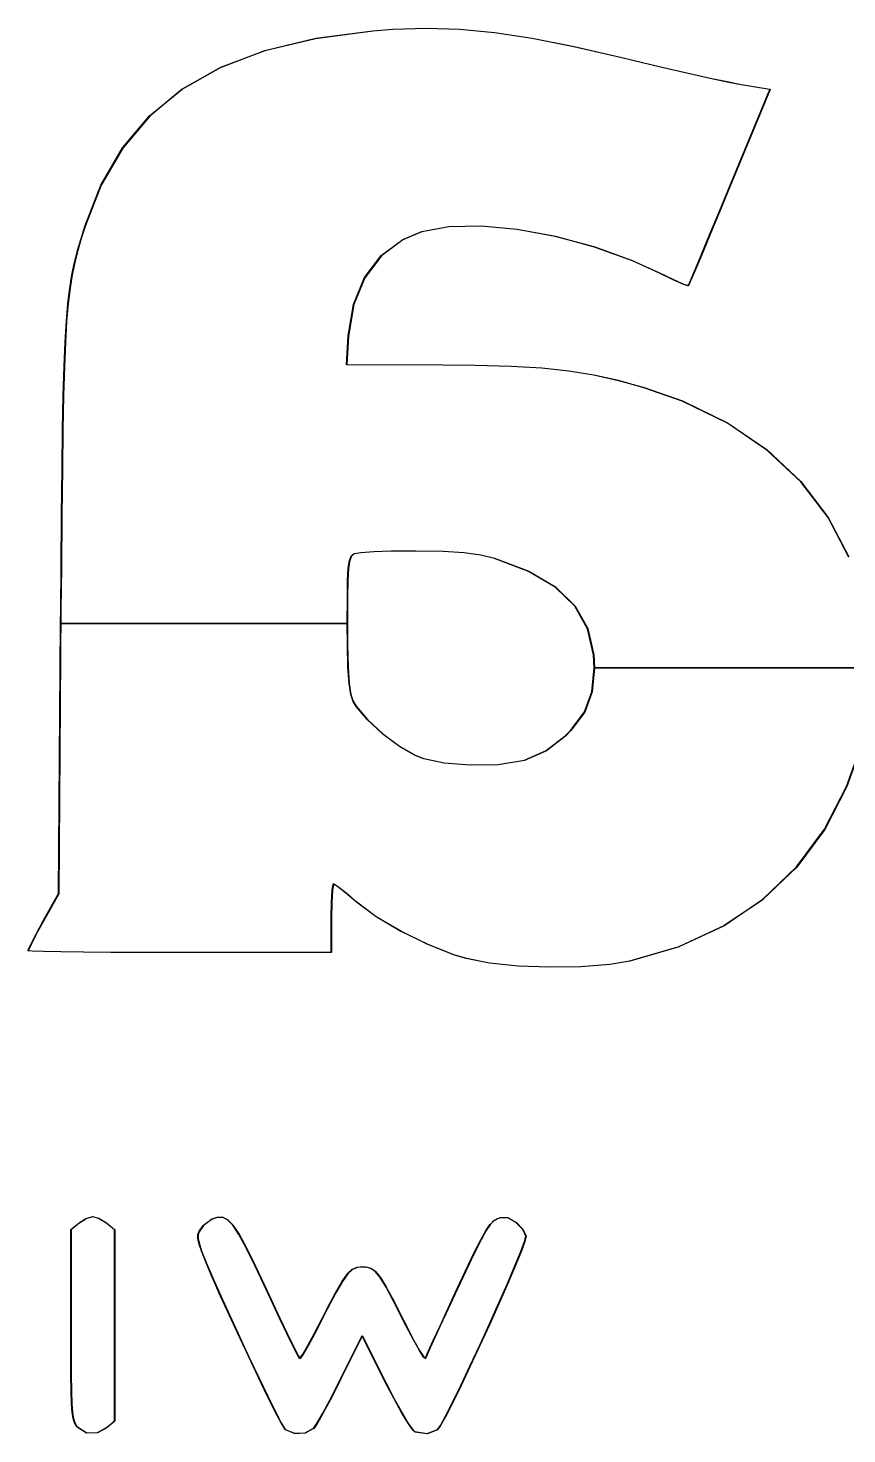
# Model space of a CAD drawing. Extents: x 119 to 479, y -311 to -51.
# Drawn here: x 158.12 to 171.96, y -149.16 to -125.38 of the extents above; entities that cross this region are included whole.
import ezdxf

# ---------------------------------------------------------------- set-up
doc = ezdxf.new("R2010")
doc.units = 0
doc.layers.add('BLACK', color=7, linetype='CONTINUOUS')

msp = doc.modelspace()

# ---------------------------------------------------------------- linework, layer by layer
at = {"layer": 'BLACK', "linetype": 'CONTINUOUS'}
for p, q in [((162.978, -125.55), (163.946, -125.421)), ((163.947, -125.426), (162.979, -125.555)), ((163.946, -125.421), (164.284, -125.396)), ((163.946, -125.421), (163.946, -125.421)), ((163.946, -125.421), (163.946, -125.421)), ((164.285, -125.401), (163.947, -125.426)), ((164.284, -125.396), (164.285, -125.396)), ((164.285, -125.396), (164.854, -125.377)), ((164.855, -125.382), (164.285, -125.401)), ((164.285, -125.396), (164.285, -125.396)), ((164.854, -125.377), (164.855, -125.377)), ((164.855, -125.377), (164.855, -125.377)), ((164.855, -125.377), (165.419, -125.394)), ((165.419, -125.399), (164.855, -125.382)), ((165.419, -125.394), (165.42, -125.394)), ((166.005, -125.454), (165.419, -125.399)), ((165.42, -125.394), (165.42, -125.394)), ((165.42, -125.394), (166.006, -125.449)), ((166.639, -125.551), (166.005, -125.454)), ((166.006, -125.449), (166.006, -125.449)), ((166.006, -125.449), (166.006, -125.449)), ((166.006, -125.449), (166.64, -125.546)), ((166.64, -125.546), (166.64, -125.546)), ((166.64, -125.546), (166.64, -125.546)), ((166.64, -125.546), (167.349, -125.686)), ((161.369, -126.041), (162.12, -125.756)), ((162.121, -125.76), (161.371, -126.045)), ((162.12, -125.756), (162.977, -125.55)), ((162.12, -125.756), (162.12, -125.756)), ((162.12, -125.756), (162.12, -125.756)), ((162.979, -125.555), (162.121, -125.76)), ((162.977, -125.55), (162.978, -125.55)), ((162.978, -125.55), (162.978, -125.55)), ((167.348, -125.691), (166.639, -125.551)), ((168.157, -125.879), (167.348, -125.691)), ((167.349, -125.686), (167.349, -125.686)), ((167.349, -125.686), (167.349, -125.686)), ((167.349, -125.686), (168.158, -125.874)), ((168.344, -125.924), (168.157, -125.879)), ((168.158, -125.874), (168.158, -125.874)), ((168.158, -125.874), (168.158, -125.874)), ((168.158, -125.874), (168.345, -125.919)), ((168.813, -126.036), (168.344, -125.924)), ((168.345, -125.919), (168.345, -125.919)), ((168.345, -125.919), (168.814, -126.031)), ((160.72, -126.408), (161.368, -126.041)), ((161.371, -126.045), (160.723, -126.412)), ((161.368, -126.041), (161.369, -126.041)), ((161.369, -126.041), (161.369, -126.041)), ((169.258, -126.139), (168.813, -126.036)), ((168.814, -126.031), (168.814, -126.031)), ((168.814, -126.031), (169.259, -126.134)), ((169.652, -126.227), (169.258, -126.139)), ((169.259, -126.134), (169.653, -126.222)), ((169.967, -126.294), (169.652, -126.227)), ((169.653, -126.222), (169.968, -126.289)), ((160.169, -126.861), (160.719, -126.409)), ((160.723, -126.412), (160.172, -126.865)), ((160.719, -126.409), (160.72, -126.408)), ((160.72, -126.408), (160.72, -126.408)), ((170.176, -126.334), (169.967, -126.294)), ((169.968, -126.289), (170.177, -126.329)), ((169.98, -128.061), (170.66, -126.413)), ((170.665, -126.415), (169.985, -128.063)), ((170.66, -126.413), (170.176, -126.334)), ((170.177, -126.329), (170.661, -126.408)), ((170.661, -126.408), (170.661, -126.408)), ((170.661, -126.408), (170.662, -126.408)), ((170.662, -126.408), (170.663, -126.409)), ((170.663, -126.409), (170.664, -126.41)), ((170.664, -126.41), (170.664, -126.411)), ((170.664, -126.411), (170.665, -126.411)), ((170.665, -126.411), (170.665, -126.412)), ((170.665, -126.412), (170.665, -126.414)), ((170.665, -126.414), (170.665, -126.414)), ((170.665, -126.414), (170.665, -126.415)), ((159.713, -127.402), (160.169, -126.861)), ((160.172, -126.865), (159.716, -127.405)), ((160.169, -126.861), (160.169, -126.861)), ((160.169, -126.861), (160.169, -126.861)), ((159.346, -128.033), (159.712, -127.402)), ((159.716, -127.405), (159.35, -128.036)), ((159.712, -127.402), (159.712, -127.402)), ((159.712, -127.402), (159.713, -127.402)), ((159.078, -128.716), (159.346, -128.034)), ((159.35, -128.036), (159.083, -128.718)), ((159.346, -128.034), (159.346, -128.033)), ((159.346, -128.034), (159.346, -128.034)), ((169.81, -128.472), (169.98, -128.061)), ((169.985, -128.063), (169.815, -128.474)), ((169.985, -128.063), (169.985, -128.063)), ((169.985, -128.063), (169.985, -128.063)), ((169.643, -128.875), (169.81, -128.472)), ((169.815, -128.474), (169.647, -128.877)), ((169.815, -128.474), (169.815, -128.474)), ((169.815, -128.474), (169.815, -128.474)), ((159.01, -128.935), (159.078, -128.717)), ((159.083, -128.718), (159.015, -128.936)), ((159.078, -128.717), (159.078, -128.716)), ((159.078, -128.717), (159.078, -128.717)), ((164.451, -128.952), (164.772, -128.819)), ((164.773, -128.824), (164.454, -128.956)), ((164.772, -128.819), (165.232, -128.735)), ((165.232, -128.74), (164.773, -128.824)), ((165.232, -128.735), (165.779, -128.723)), ((165.779, -128.728), (165.232, -128.74)), ((165.779, -128.723), (166.388, -128.778)), ((166.387, -128.783), (165.779, -128.728)), ((167.032, -128.901), (166.387, -128.783)), ((166.388, -128.778), (167.033, -128.897)), ((169.499, -129.219), (169.643, -128.875)), ((158.951, -129.139), (159.01, -128.935)), ((159.015, -128.936), (158.956, -129.14)), ((159.01, -128.935), (159.01, -128.935)), ((159.01, -128.935), (159.01, -128.935)), ((164.087, -129.225), (164.451, -128.952)), ((164.454, -128.956), (164.091, -129.229)), ((167.687, -129.079), (167.032, -128.901)), ((167.033, -128.897), (167.689, -129.074)), ((168.328, -129.31), (167.687, -129.079)), ((167.689, -129.074), (168.33, -129.305)), ((169.647, -128.877), (169.504, -129.221)), ((169.647, -128.877), (169.647, -128.877)), ((169.647, -128.877), (169.647, -128.877)), ((158.856, -129.549), (158.9, -129.34)), ((158.905, -129.341), (158.861, -129.55)), ((158.9, -129.34), (158.951, -129.139)), ((158.9, -129.34), (158.9, -129.34)), ((158.9, -129.34), (158.9, -129.34)), ((158.956, -129.14), (158.905, -129.341)), ((158.951, -129.139), (158.951, -129.139)), ((158.951, -129.139), (158.951, -129.139)), ((163.807, -129.596), (164.087, -129.225)), ((164.091, -129.229), (163.811, -129.599)), ((168.793, -129.521), (168.328, -129.31)), ((168.33, -129.305), (168.795, -129.517)), ((169.387, -129.488), (169.499, -129.219)), ((169.504, -129.221), (169.391, -129.49)), ((169.504, -129.221), (169.504, -129.221)), ((169.504, -129.221), (169.504, -129.221)), ((158.819, -129.778), (158.856, -129.549)), ((158.861, -129.55), (158.824, -129.778)), ((158.856, -129.549), (158.856, -129.549)), ((158.856, -129.549), (158.856, -129.549)), ((169.017, -129.63), (168.793, -129.521)), ((168.795, -129.517), (169.019, -129.625)), ((169.312, -129.663), (169.387, -129.488)), ((169.391, -129.49), (169.316, -129.665)), ((169.391, -129.49), (169.391, -129.49)), ((169.391, -129.49), (169.391, -129.49)), ((158.788, -130.036), (158.819, -129.778)), ((158.824, -129.778), (158.793, -130.037)), ((158.819, -129.778), (158.819, -129.778)), ((158.819, -129.778), (158.819, -129.778)), ((163.618, -130.053), (163.807, -129.596)), ((163.811, -129.599), (163.623, -130.054)), ((169.188, -129.706), (169.017, -129.63)), ((169.017, -129.63), (169.017, -129.63)), ((169.017, -129.63), (169.017, -129.63)), ((169.019, -129.625), (169.19, -129.701)), ((169.275, -129.735), (169.188, -129.706)), ((169.188, -129.706), (169.188, -129.706)), ((169.188, -129.706), (169.188, -129.706)), ((169.19, -129.701), (169.277, -129.731)), ((169.277, -129.735), (169.275, -129.735)), ((169.277, -129.731), (169.282, -129.73)), ((169.278, -129.736), (169.277, -129.735)), ((169.283, -129.735), (169.278, -129.736)), ((169.282, -129.73), (169.312, -129.663)), ((169.285, -129.733), (169.283, -129.734)), ((169.283, -129.734), (169.283, -129.734)), ((169.283, -129.734), (169.283, -129.735)), ((169.286, -129.733), (169.285, -129.733)), ((169.316, -129.666), (169.286, -129.732)), ((169.286, -129.732), (169.286, -129.732)), ((169.286, -129.732), (169.286, -129.733)), ((169.316, -129.665), (169.316, -129.665)), ((169.316, -129.665), (169.316, -129.666)), ((158.762, -130.336), (158.788, -130.036)), ((158.793, -130.037), (158.767, -130.336)), ((158.788, -130.036), (158.788, -130.036)), ((158.788, -130.036), (158.788, -130.036)), ((163.529, -130.584), (163.618, -130.053)), ((163.623, -130.054), (163.534, -130.585)), ((158.741, -130.687), (158.762, -130.336)), ((158.767, -130.336), (158.746, -130.688)), ((158.762, -130.336), (158.762, -130.336)), ((158.762, -130.336), (158.762, -130.336)), ((158.724, -131.102), (158.741, -130.687)), ((158.746, -130.688), (158.729, -131.102)), ((158.741, -130.687), (158.741, -130.687)), ((158.741, -130.687), (158.741, -130.687)), ((163.498, -131.074), (163.529, -130.584)), ((163.534, -130.585), (163.504, -131.069)), ((158.71, -131.59), (158.724, -131.102)), ((158.729, -131.102), (158.715, -131.591)), ((158.724, -131.102), (158.724, -131.102)), ((158.724, -131.102), (158.724, -131.102)), ((165.128, -131.078), (163.498, -131.074)), ((163.504, -131.069), (165.128, -131.073)), ((165.128, -131.073), (165.128, -131.073)), ((165.128, -131.073), (165.128, -131.073)), ((165.128, -131.073), (165.677, -131.078)), ((165.677, -131.083), (165.128, -131.078)), ((165.677, -131.078), (165.677, -131.078)), ((165.677, -131.078), (165.677, -131.078)), ((165.677, -131.078), (166.285, -131.094)), ((166.285, -131.099), (165.677, -131.083)), ((166.285, -131.094), (166.285, -131.094)), ((166.285, -131.094), (166.285, -131.094)), ((166.285, -131.094), (166.804, -131.125)), ((166.804, -131.13), (166.285, -131.099)), ((166.804, -131.125), (166.804, -131.125)), ((166.804, -131.125), (166.804, -131.125)), ((166.804, -131.125), (167.262, -131.174)), ((167.261, -131.179), (166.804, -131.13)), ((167.684, -131.248), (167.261, -131.179)), ((167.262, -131.174), (167.262, -131.174)), ((167.262, -131.174), (167.262, -131.174)), ((167.262, -131.174), (167.685, -131.243)), ((168.099, -131.34), (167.684, -131.248)), ((167.685, -131.243), (167.685, -131.243)), ((167.685, -131.243), (167.685, -131.243)), ((167.685, -131.243), (168.1, -131.335)), ((168.532, -131.459), (168.099, -131.34)), ((168.1, -131.335), (168.1, -131.335)), ((168.1, -131.335), (168.1, -131.335)), ((168.1, -131.335), (168.533, -131.454)), ((169.181, -131.685), (168.532, -131.459)), ((168.533, -131.454), (168.534, -131.454)), ((168.534, -131.454), (168.534, -131.454)), ((168.534, -131.454), (169.182, -131.681)), ((158.699, -132.164), (158.71, -131.59)), ((158.715, -131.591), (158.704, -132.164)), ((158.71, -131.59), (158.71, -131.59)), ((158.71, -131.59), (158.71, -131.59)), ((169.944, -132.058), (169.181, -131.685)), ((169.182, -131.681), (169.183, -131.681)), ((169.183, -131.681), (169.183, -131.681)), ((169.183, -131.681), (169.946, -132.054)), ((158.689, -132.833), (158.699, -132.164)), ((158.704, -132.164), (158.694, -132.833)), ((158.699, -132.164), (158.699, -132.164)), ((158.699, -132.164), (158.699, -132.164)), ((170.613, -132.515), (169.944, -132.058)), ((169.946, -132.054), (169.946, -132.054)), ((169.946, -132.054), (169.946, -132.054)), ((169.946, -132.054), (170.616, -132.511)), ((171.183, -133.05), (170.613, -132.515)), ((170.616, -132.511), (170.616, -132.511)), ((170.616, -132.511), (170.617, -132.512)), ((170.617, -132.512), (171.186, -133.046)), ((158.68, -133.609), (158.689, -132.833)), ((158.694, -132.833), (158.685, -133.61)), ((158.689, -132.833), (158.689, -132.833)), ((158.689, -132.833), (158.689, -132.833)), ((171.646, -133.655), (171.183, -133.05)), ((171.186, -133.046), (171.186, -133.046)), ((171.186, -133.046), (171.187, -133.046)), ((171.187, -133.046), (171.65, -133.652)), ((158.672, -134.504), (158.68, -133.61)), ((158.685, -133.61), (158.677, -134.504)), ((158.68, -133.61), (158.68, -133.609)), ((158.68, -133.609), (158.68, -133.609)), ((171.996, -134.325), (171.646, -133.655)), ((171.65, -133.652), (171.65, -133.652)), ((171.65, -133.652), (171.65, -133.653)), ((171.65, -133.653), (172, -134.322)), ((163.55, -134.38), (163.579, -134.306)), ((163.584, -134.309), (163.555, -134.382)), ((163.579, -134.306), (163.62, -134.27)), ((163.623, -134.274), (163.584, -134.309)), ((163.62, -134.27), (163.633, -134.264)), ((163.635, -134.269), (163.623, -134.274)), ((163.633, -134.264), (163.743, -134.246)), ((163.744, -134.251), (163.635, -134.269)), ((163.743, -134.246), (163.961, -134.231)), ((163.961, -134.236), (163.744, -134.251)), ((163.961, -134.231), (164.256, -134.221)), ((164.256, -134.226), (163.961, -134.236)), ((164.256, -134.221), (164.6, -134.217)), ((164.6, -134.222), (164.256, -134.226)), ((164.6, -134.217), (164.674, -134.217)), ((164.674, -134.222), (164.6, -134.222)), ((164.674, -134.217), (165.134, -134.224)), ((165.134, -134.229), (164.674, -134.222)), ((165.134, -134.224), (165.489, -134.246)), ((165.488, -134.251), (165.134, -134.229)), ((165.77, -134.29), (165.488, -134.251)), ((165.489, -134.246), (165.771, -134.285)), ((166.002, -134.347), (165.77, -134.29)), ((165.771, -134.285), (166.004, -134.342)), ((166.004, -134.342), (166.582, -134.561)), ((158.666, -135.205), (158.672, -134.504)), ((158.677, -134.504), (158.671, -135.205)), ((158.672, -134.504), (158.672, -134.504)), ((158.672, -134.504), (158.672, -134.504)), ((163.52, -134.719), (163.531, -134.511)), ((163.536, -134.512), (163.525, -134.719)), ((163.531, -134.511), (163.55, -134.38)), ((163.555, -134.382), (163.536, -134.512)), ((166.579, -134.566), (166.002, -134.347)), ((167.032, -134.834), (166.579, -134.566)), ((166.582, -134.561), (167.035, -134.83)), ((163.515, -135.024), (163.52, -134.719)), ((163.525, -134.719), (163.52, -135.024)), ((163.514, -135.445), (163.515, -135.024)), ((163.52, -135.024), (163.519, -135.445)), ((167.363, -135.156), (167.032, -134.834)), ((167.035, -134.83), (167.367, -135.153)), ((158.671, -135.205), (158.632, -140.019)), ((158.664, -135.445), (158.666, -135.205)), ((158.666, -135.205), (158.666, -135.205)), ((167.578, -135.537), (167.363, -135.156)), ((167.367, -135.153), (167.583, -135.535)), ((158.627, -140.017), (158.664, -135.445)), ((158.664, -135.445), (163.519, -135.445)), ((163.519, -135.445), (158.664, -135.445)), ((158.664, -135.445), (158.664, -135.445)), ((163.515, -135.806), (163.514, -135.445)), ((163.519, -135.445), (163.52, -135.806)), ((167.68, -135.98), (167.578, -135.537)), ((167.583, -135.535), (167.685, -135.98)), ((163.525, -136.186), (163.515, -135.806)), ((163.52, -135.806), (163.53, -136.186)), ((167.691, -136.196), (167.68, -135.98)), ((167.685, -135.98), (167.696, -136.196)), ((163.543, -136.461), (163.525, -136.186)), ((163.53, -136.186), (163.548, -136.46)), ((167.652, -136.604), (167.691, -136.196)), ((167.696, -136.196), (167.657, -136.605)), ((172.314, -136.196), (167.696, -136.196)), ((167.696, -136.196), (172.314, -136.196)), ((163.571, -136.648), (163.543, -136.461)), ((163.548, -136.46), (163.576, -136.646)), ((163.611, -136.765), (163.571, -136.648)), ((163.576, -136.646), (163.615, -136.763)), ((167.525, -136.942), (167.652, -136.604)), ((167.657, -136.605), (167.53, -136.945)), ((163.662, -136.849), (163.611, -136.765)), ((163.615, -136.763), (163.666, -136.846)), ((163.854, -137.078), (163.662, -136.849)), ((163.666, -136.846), (163.858, -137.074)), ((167.29, -137.257), (167.525, -136.942)), ((167.53, -136.945), (167.294, -137.26)), ((164.112, -137.316), (163.854, -137.078)), ((163.858, -137.074), (164.115, -137.312)), ((164.395, -137.528), (164.112, -137.316)), ((164.115, -137.312), (164.397, -137.524)), ((166.879, -137.598), (167.2, -137.349)), ((167.204, -137.353), (166.882, -137.603)), ((167.2, -137.349), (167.29, -137.257)), ((167.294, -137.26), (167.204, -137.353)), ((164.661, -137.679), (164.395, -137.528)), ((164.397, -137.524), (164.664, -137.675)), ((166.509, -137.758), (166.879, -137.598)), ((166.882, -137.603), (166.51, -137.763)), ((164.809, -137.735), (164.661, -137.679)), ((164.664, -137.675), (164.811, -137.73)), ((165.15, -137.808), (164.809, -137.735)), ((164.811, -137.73), (165.151, -137.804)), ((165.595, -137.846), (165.15, -137.808)), ((165.151, -137.804), (165.595, -137.841)), ((165.595, -137.841), (166.064, -137.835)), ((166.064, -137.84), (165.595, -137.846)), ((166.064, -137.835), (166.509, -137.758)), ((166.51, -137.763), (166.064, -137.84)), ((171.958, -138.204), (172.118, -137.765)), ((172.122, -137.767), (171.963, -138.206)), ((171.588, -138.928), (171.958, -138.204)), ((171.963, -138.207), (171.593, -138.93)), ((171.963, -138.206), (171.963, -138.206)), ((171.963, -138.206), (171.963, -138.207)), ((171.115, -139.564), (171.588, -138.928)), ((171.592, -138.931), (171.119, -139.567)), ((171.593, -138.93), (171.592, -138.93)), ((171.592, -138.93), (171.592, -138.931)), ((170.545, -140.11), (171.115, -139.564)), ((171.119, -139.568), (170.548, -140.113)), ((171.119, -139.567), (171.119, -139.568)), ((171.119, -139.568), (171.119, -139.568)), ((158.371, -140.479), (158.627, -140.017)), ((158.632, -140.019), (158.376, -140.482)), ((163.245, -140.166), (163.256, -139.965)), ((163.261, -139.966), (163.25, -140.166)), ((163.256, -139.965), (163.273, -139.858)), ((163.278, -139.86), (163.261, -139.966)), ((163.273, -139.858), (163.281, -139.848)), ((163.282, -139.855), (163.278, -139.86)), ((163.281, -139.848), (163.348, -139.89)), ((163.346, -139.894), (163.282, -139.855)), ((163.485, -140.003), (163.346, -139.894)), ((163.348, -139.89), (163.488, -139.999)), ((163.666, -140.156), (163.485, -140.003)), ((163.488, -139.999), (163.669, -140.153)), ((163.24, -140.428), (163.245, -140.166)), ((163.25, -140.166), (163.245, -140.428)), ((163.67, -140.16), (163.666, -140.156)), ((163.669, -140.153), (163.673, -140.156)), ((164.001, -140.407), (163.67, -140.16)), ((163.67, -140.16), (163.67, -140.16)), ((163.67, -140.16), (163.67, -140.16)), ((163.673, -140.156), (164.004, -140.403)), ((169.881, -140.559), (170.545, -140.11)), ((170.547, -140.114), (169.884, -140.563)), ((170.548, -140.113), (170.547, -140.114)), ((170.548, -140.113), (170.548, -140.113)), ((158.25, -140.703), (158.371, -140.479)), ((158.376, -140.482), (158.254, -140.705)), ((158.371, -140.479), (158.371, -140.479)), ((158.371, -140.479), (158.371, -140.479)), ((163.24, -141.009), (163.24, -140.428)), ((163.245, -140.428), (163.245, -141.009)), ((164.002, -140.407), (164.001, -140.407)), ((164.001, -140.407), (164.001, -140.407)), ((164.419, -140.654), (164.002, -140.407)), ((164.004, -140.403), (164.422, -140.65)), ((158.16, -140.876), (158.25, -140.703)), ((158.254, -140.705), (158.164, -140.878)), ((158.25, -140.703), (158.25, -140.703)), ((158.25, -140.703), (158.25, -140.703)), ((164.42, -140.654), (164.419, -140.654)), ((164.877, -140.878), (164.42, -140.654)), ((164.42, -140.654), (164.42, -140.654)), ((164.422, -140.65), (164.879, -140.874)), ((169.129, -140.909), (169.881, -140.559)), ((169.883, -140.564), (169.131, -140.913)), ((169.884, -140.563), (169.883, -140.563)), ((169.883, -140.563), (169.883, -140.564)), ((158.115, -140.976), (158.116, -140.969)), ((158.115, -140.978), (158.115, -140.976)), ((158.115, -140.976), (158.115, -140.976)), ((158.115, -140.976), (158.115, -140.976)), ((158.115, -140.979), (158.115, -140.978)), ((158.115, -140.98), (158.115, -140.979)), ((158.116, -140.98), (158.115, -140.98)), ((158.116, -140.968), (158.16, -140.876)), ((158.116, -140.969), (158.116, -140.968)), ((158.116, -140.969), (158.116, -140.969)), ((158.117, -140.981), (158.116, -140.98)), ((158.118, -140.982), (158.117, -140.981)), ((158.119, -140.982), (158.118, -140.982)), ((158.121, -140.971), (158.119, -140.977)), ((158.119, -140.977), (158.185, -140.984)), ((158.185, -140.989), (158.119, -140.982)), ((158.119, -140.982), (158.119, -140.982)), ((158.164, -140.878), (158.121, -140.971)), ((158.16, -140.876), (158.16, -140.876)), ((158.16, -140.876), (158.16, -140.876)), ((158.185, -140.984), (158.373, -140.991)), ((158.373, -140.996), (158.185, -140.989)), ((158.185, -140.989), (158.185, -140.989)), ((158.185, -140.989), (158.185, -140.989)), ((158.373, -140.991), (158.667, -140.996)), ((158.667, -141.001), (158.373, -140.996)), ((158.373, -140.996), (158.373, -140.996)), ((158.373, -140.996), (158.373, -140.996)), ((158.667, -140.996), (159.053, -141.001)), ((159.053, -141.006), (158.667, -141.001)), ((158.667, -141.001), (158.667, -141.001)), ((158.667, -141.001), (158.667, -141.001)), ((159.053, -141.001), (159.515, -141.005)), ((164.878, -140.879), (164.877, -140.878)), ((164.877, -140.878), (164.877, -140.878)), ((165.328, -141.055), (164.878, -140.879)), ((164.879, -140.874), (165.33, -141.05)), ((168.293, -141.154), (169.129, -140.909)), ((169.13, -140.914), (168.295, -141.159)), ((169.131, -140.913), (169.13, -140.913)), ((169.13, -140.913), (169.13, -140.914)), ((159.515, -141.01), (159.053, -141.006)), ((159.053, -141.006), (159.053, -141.006)), ((159.053, -141.006), (159.053, -141.006)), ((159.515, -141.005), (160.04, -141.008)), ((160.04, -141.013), (159.515, -141.01)), ((159.515, -141.01), (159.515, -141.01)), ((159.515, -141.01), (159.515, -141.01)), ((160.04, -141.008), (160.612, -141.009)), ((160.612, -141.014), (160.04, -141.013)), ((160.04, -141.013), (160.04, -141.013)), ((160.04, -141.013), (160.04, -141.013)), ((160.612, -141.009), (160.68, -141.009)), ((160.68, -141.014), (160.612, -141.014)), ((160.612, -141.014), (160.612, -141.014)), ((160.612, -141.014), (160.612, -141.014)), ((160.68, -141.009), (163.24, -141.009)), ((163.24, -141.014), (160.68, -141.014)), ((163.244, -141.012), (163.24, -141.014)), ((163.245, -141.009), (163.244, -141.012)), ((165.526, -141.116), (165.328, -141.055)), ((165.328, -141.055), (165.328, -141.055)), ((165.328, -141.055), (165.328, -141.055)), ((165.33, -141.05), (165.528, -141.111)), ((165.527, -141.115), (165.526, -141.116)), ((165.527, -141.116), (165.527, -141.115)), ((165.921, -141.192), (165.527, -141.116)), ((165.528, -141.111), (165.922, -141.187)), ((165.922, -141.192), (165.921, -141.192)), ((165.922, -141.187), (166.406, -141.236)), ((166.406, -141.241), (165.922, -141.192)), ((165.922, -141.192), (165.922, -141.192)), ((166.406, -141.236), (166.935, -141.257)), ((166.935, -141.262), (166.406, -141.241)), ((166.406, -141.241), (166.406, -141.241)), ((166.406, -141.241), (166.406, -141.241)), ((167.466, -141.248), (167.952, -141.21)), ((167.953, -141.215), (167.466, -141.253)), ((167.952, -141.21), (168.293, -141.154)), ((168.294, -141.159), (167.953, -141.214)), ((167.953, -141.214), (167.953, -141.214)), ((167.953, -141.214), (167.953, -141.215)), ((168.295, -141.159), (168.294, -141.159)), ((168.294, -141.159), (168.294, -141.159)), ((166.935, -141.257), (167.466, -141.248)), ((166.936, -141.262), (166.935, -141.262)), ((166.935, -141.262), (166.935, -141.262)), ((167.466, -141.253), (166.936, -141.262)), ((167.466, -141.253), (167.466, -141.253)), ((167.466, -141.253), (167.466, -141.253)), ((158.973, -145.589), (159.092, -145.515)), ((159.094, -145.519), (158.976, -145.593)), ((159.092, -145.515), (159.093, -145.514)), ((159.092, -145.515), (159.092, -145.515)), ((159.093, -145.514), (159.208, -145.48)), ((159.209, -145.485), (159.094, -145.519)), ((159.208, -145.48), (159.209, -145.48)), ((159.209, -145.48), (159.211, -145.48)), ((159.314, -145.514), (159.209, -145.485)), ((159.211, -145.48), (159.316, -145.51)), ((159.443, -145.593), (159.314, -145.514)), ((159.316, -145.51), (159.316, -145.51)), ((159.316, -145.51), (159.317, -145.51)), ((159.317, -145.51), (159.445, -145.589)), ((161.214, -145.525), (161.312, -145.49)), ((161.314, -145.495), (161.216, -145.53)), ((161.312, -145.49), (161.313, -145.49)), ((161.313, -145.49), (161.314, -145.49)), ((161.314, -145.49), (161.401, -145.487)), ((161.401, -145.492), (161.314, -145.495)), ((161.401, -145.487), (161.402, -145.488)), ((161.486, -145.532), (161.401, -145.492)), ((161.402, -145.488), (161.403, -145.488)), ((161.403, -145.488), (161.488, -145.528)), ((165.996, -145.544), (166.053, -145.513)), ((166.055, -145.517), (165.998, -145.548)), ((166.053, -145.513), (166.054, -145.513)), ((166.054, -145.512), (166.101, -145.498)), ((166.054, -145.513), (166.054, -145.512)), ((166.102, -145.503), (166.055, -145.517)), ((166.101, -145.498), (166.102, -145.498)), ((166.102, -145.498), (166.228, -145.497)), ((166.102, -145.498), (166.102, -145.498)), ((166.228, -145.502), (166.102, -145.503)), ((166.228, -145.497), (166.229, -145.497)), ((166.364, -145.579), (166.228, -145.502)), ((166.229, -145.497), (166.23, -145.497)), ((166.23, -145.497), (166.366, -145.574)), ((158.837, -145.7), (158.838, -145.699)), ((158.837, -145.701), (158.837, -145.7)), ((158.837, -147.309), (158.837, -145.701)), ((158.837, -145.701), (158.837, -145.701)), ((158.838, -145.699), (158.839, -145.697)), ((158.839, -145.697), (158.972, -145.589)), ((158.839, -145.697), (158.839, -145.697)), ((158.839, -145.697), (158.839, -145.697)), ((158.976, -145.593), (158.842, -145.701)), ((158.842, -145.701), (158.842, -147.309)), ((158.972, -145.589), (158.973, -145.589)), ((158.973, -145.589), (158.973, -145.589)), ((159.576, -145.701), (159.443, -145.593)), ((159.445, -145.589), (159.446, -145.589)), ((159.446, -145.589), (159.446, -145.589)), ((159.446, -145.589), (159.579, -145.697)), ((159.576, -148.938), (159.576, -145.701)), ((159.579, -145.697), (159.579, -145.697)), ((159.579, -145.697), (159.58, -145.697)), ((159.58, -145.697), (159.58, -145.699)), ((159.58, -145.699), (159.581, -145.7)), ((159.581, -145.7), (159.581, -145.701)), ((159.581, -145.701), (159.581, -145.701)), ((159.581, -145.701), (159.581, -148.938)), ((160.987, -145.785), (161.001, -145.736)), ((161.006, -145.737), (160.992, -145.786)), ((161.001, -145.736), (161.002, -145.735)), ((161.002, -145.735), (161.075, -145.63)), ((161.002, -145.735), (161.002, -145.735)), ((161.079, -145.633), (161.006, -145.737)), ((161.075, -145.63), (161.076, -145.63)), ((161.076, -145.629), (161.209, -145.528)), ((161.076, -145.63), (161.076, -145.629)), ((161.212, -145.532), (161.079, -145.633)), ((161.209, -145.528), (161.21, -145.527)), ((161.21, -145.527), (161.214, -145.525)), ((161.21, -145.527), (161.21, -145.527)), ((161.216, -145.53), (161.212, -145.532)), ((161.214, -145.525), (161.214, -145.525)), ((161.214, -145.525), (161.214, -145.525)), ((161.576, -145.625), (161.486, -145.532)), ((161.488, -145.528), (161.488, -145.528)), ((161.488, -145.528), (161.489, -145.529)), ((161.489, -145.529), (161.579, -145.621)), ((161.679, -145.78), (161.576, -145.625)), ((161.579, -145.621), (161.579, -145.622)), ((161.579, -145.622), (161.58, -145.622)), ((161.58, -145.622), (161.683, -145.777)), ((165.771, -145.872), (165.861, -145.712)), ((165.865, -145.714), (165.776, -145.874)), ((165.861, -145.711), (165.933, -145.607)), ((165.861, -145.712), (165.861, -145.711)), ((165.861, -145.712), (165.861, -145.712)), ((165.937, -145.61), (165.865, -145.714)), ((165.933, -145.607), (165.934, -145.606)), ((165.933, -145.607), (165.933, -145.607)), ((165.934, -145.606), (165.995, -145.545)), ((165.998, -145.548), (165.937, -145.61)), ((165.995, -145.545), (165.995, -145.544)), ((165.995, -145.544), (165.996, -145.544)), ((166.37, -145.583), (166.364, -145.579)), ((166.366, -145.574), (166.366, -145.574)), ((166.366, -145.574), (166.367, -145.575)), ((166.367, -145.575), (166.373, -145.579)), ((166.481, -145.697), (166.37, -145.583)), ((166.373, -145.579), (166.373, -145.58)), ((166.373, -145.58), (166.374, -145.58)), ((166.374, -145.58), (166.484, -145.693)), ((166.536, -145.808), (166.481, -145.697)), ((166.484, -145.693), (166.484, -145.694)), ((166.484, -145.694), (166.485, -145.694)), ((166.485, -145.694), (166.54, -145.806)), ((160.987, -145.786), (160.987, -145.785)), ((160.987, -145.852), (160.987, -145.786)), ((160.987, -145.786), (160.987, -145.786)), ((160.987, -145.853), (160.987, -145.852)), ((160.987, -145.852), (160.987, -145.852)), ((161.008, -145.945), (160.987, -145.853)), ((160.992, -145.786), (160.992, -145.851)), ((160.992, -145.851), (161.012, -145.944)), ((161.008, -145.946), (161.008, -145.945)), ((161.008, -145.945), (161.008, -145.945)), ((161.052, -146.078), (161.008, -145.946)), ((161.012, -145.944), (161.056, -146.076)), ((161.803, -146.008), (161.679, -145.78)), ((161.683, -145.777), (161.683, -145.778)), ((161.683, -145.778), (161.683, -145.778)), ((161.683, -145.778), (161.807, -146.006)), ((165.656, -146.101), (165.771, -145.872)), ((165.776, -145.874), (165.66, -146.103)), ((165.771, -145.872), (165.771, -145.872)), ((165.771, -145.872), (165.771, -145.872)), ((166.449, -146.072), (166.513, -145.899)), ((166.518, -145.901), (166.454, -146.074)), ((166.513, -145.899), (166.536, -145.811)), ((166.541, -145.812), (166.518, -145.901)), ((166.518, -145.901), (166.518, -145.901)), ((166.518, -145.901), (166.518, -145.901)), ((166.536, -145.811), (166.536, -145.808)), ((166.54, -145.806), (166.54, -145.807)), ((166.54, -145.807), (166.541, -145.807)), ((166.541, -145.807), (166.541, -145.811)), ((166.541, -145.811), (166.541, -145.811)), ((166.541, -145.811), (166.541, -145.812)), ((161.124, -146.26), (161.052, -146.078)), ((161.052, -146.078), (161.052, -146.078)), ((161.052, -146.078), (161.052, -146.078)), ((161.056, -146.076), (161.129, -146.258)), ((161.956, -146.32), (161.803, -146.008)), ((161.807, -146.006), (161.807, -146.006)), ((161.807, -146.006), (161.807, -146.006)), ((161.807, -146.006), (161.96, -146.318)), ((165.508, -146.411), (165.656, -146.101)), ((165.66, -146.103), (165.512, -146.413)), ((165.656, -146.101), (165.656, -146.101)), ((165.656, -146.101), (165.656, -146.101)), ((166.35, -146.314), (166.449, -146.072)), ((166.454, -146.074), (166.355, -146.316)), ((166.454, -146.074), (166.454, -146.074)), ((166.454, -146.074), (166.454, -146.074)), ((161.229, -146.505), (161.124, -146.26)), ((161.124, -146.26), (161.124, -146.26)), ((161.124, -146.26), (161.124, -146.26)), ((161.129, -146.258), (161.234, -146.503)), ((162.146, -146.725), (161.956, -146.32)), ((161.96, -146.318), (161.96, -146.318)), ((161.96, -146.318), (161.961, -146.318)), ((161.961, -146.318), (162.151, -146.723)), ((163.427, -146.572), (163.518, -146.445)), ((163.522, -146.448), (163.431, -146.575)), ((163.518, -146.445), (163.518, -146.444)), ((163.518, -146.444), (163.519, -146.444)), ((163.519, -146.444), (163.599, -146.37)), ((163.603, -146.374), (163.522, -146.448)), ((163.599, -146.37), (163.6, -146.37)), ((163.6, -146.37), (163.601, -146.369)), ((163.601, -146.369), (163.682, -146.335)), ((163.684, -146.34), (163.603, -146.374)), ((163.682, -146.335), (163.683, -146.335)), ((163.683, -146.335), (163.776, -146.327)), ((163.683, -146.335), (163.683, -146.335)), ((163.777, -146.332), (163.684, -146.34)), ((163.776, -146.327), (163.776, -146.327)), ((163.776, -146.327), (163.777, -146.327)), ((163.777, -146.327), (163.829, -146.329)), ((163.829, -146.334), (163.777, -146.332)), ((163.829, -146.329), (163.83, -146.329)), ((163.91, -146.355), (163.829, -146.334)), ((163.83, -146.329), (163.83, -146.329)), ((163.83, -146.329), (163.911, -146.35)), ((163.986, -146.409), (163.91, -146.355)), ((163.911, -146.35), (163.912, -146.351)), ((163.912, -146.351), (163.913, -146.351)), ((163.913, -146.351), (163.989, -146.405)), ((164.069, -146.511), (163.986, -146.409)), ((163.989, -146.405), (163.989, -146.406)), ((163.989, -146.406), (163.99, -146.406)), ((163.99, -146.406), (164.073, -146.508)), ((165.374, -146.697), (165.508, -146.411)), ((165.512, -146.413), (165.379, -146.699)), ((165.508, -146.411), (165.508, -146.411)), ((165.508, -146.411), (165.508, -146.411)), ((166.224, -146.609), (166.35, -146.314)), ((166.355, -146.316), (166.229, -146.611)), ((166.355, -146.316), (166.355, -146.316)), ((166.355, -146.316), (166.355, -146.316)), ((161.372, -146.824), (161.229, -146.505)), ((161.229, -146.505), (161.229, -146.505)), ((161.229, -146.505), (161.229, -146.505)), ((161.234, -146.503), (161.376, -146.822)), ((163.314, -146.767), (163.427, -146.572)), ((163.431, -146.575), (163.319, -146.77)), ((163.427, -146.572), (163.427, -146.572)), ((163.427, -146.572), (163.427, -146.572)), ((164.169, -146.673), (164.069, -146.511)), ((164.073, -146.508), (164.073, -146.508)), ((164.073, -146.508), (164.073, -146.508)), ((164.073, -146.508), (164.173, -146.67)), ((164.296, -146.91), (164.169, -146.673)), ((164.173, -146.67), (164.173, -146.67)), ((164.173, -146.67), (164.173, -146.671)), ((164.173, -146.671), (164.301, -146.907)), ((165.22, -147.029), (165.374, -146.697)), ((165.379, -146.699), (165.225, -147.031)), ((165.374, -146.697), (165.374, -146.697)), ((165.374, -146.697), (165.374, -146.697)), ((166.078, -146.941), (166.224, -146.609)), ((166.229, -146.611), (166.082, -146.943)), ((166.229, -146.611), (166.229, -146.611)), ((166.229, -146.611), (166.229, -146.611)), ((161.556, -147.227), (161.372, -146.824)), ((161.372, -146.824), (161.372, -146.824)), ((161.372, -146.824), (161.372, -146.824)), ((161.376, -146.822), (161.56, -147.225)), ((162.22, -146.882), (162.146, -146.725)), ((162.151, -146.723), (162.151, -146.723)), ((162.151, -146.723), (162.151, -146.723)), ((162.151, -146.723), (162.224, -146.88)), ((162.368, -147.198), (162.22, -146.882)), ((162.224, -146.88), (162.373, -147.196)), ((163.169, -147.044), (163.314, -146.768)), ((163.319, -146.77), (163.174, -147.047)), ((163.314, -146.768), (163.314, -146.767)), ((163.314, -146.768), (163.314, -146.768)), ((164.461, -147.235), (164.296, -146.91)), ((164.301, -146.907), (164.301, -146.907)), ((164.301, -146.907), (164.301, -146.907)), ((164.301, -146.907), (164.465, -147.233)), ((165.918, -147.296), (166.078, -146.941)), ((166.082, -146.944), (165.923, -147.298)), ((166.082, -146.943), (166.082, -146.943)), ((166.082, -146.943), (166.082, -146.944)), ((163.089, -147.202), (163.169, -147.044)), ((163.174, -147.047), (163.094, -147.204)), ((163.169, -147.044), (163.169, -147.044)), ((163.169, -147.044), (163.169, -147.044)), ((165.083, -147.327), (165.22, -147.029)), ((165.225, -147.031), (165.087, -147.329)), ((165.22, -147.029), (165.22, -147.029)), ((165.22, -147.029), (165.22, -147.029)), ((158.838, -147.779), (158.837, -147.309)), ((158.837, -147.309), (158.837, -147.309)), ((158.837, -147.309), (158.837, -147.309)), ((158.842, -147.309), (158.843, -147.779)), ((161.657, -147.448), (161.556, -147.227)), ((161.556, -147.227), (161.556, -147.227)), ((161.556, -147.227), (161.556, -147.227)), ((161.56, -147.225), (161.661, -147.446)), ((162.499, -147.471), (162.368, -147.198)), ((162.373, -147.196), (162.503, -147.469)), ((162.96, -147.453), (163.089, -147.202)), ((163.094, -147.204), (162.964, -147.455)), ((164.51, -147.331), (164.461, -147.235)), ((164.465, -147.233), (164.465, -147.233)), ((164.465, -147.233), (164.465, -147.233)), ((164.465, -147.233), (164.514, -147.329)), ((164.632, -147.564), (164.51, -147.331)), ((164.514, -147.329), (164.636, -147.562)), ((164.968, -147.576), (165.083, -147.327)), ((165.087, -147.329), (164.973, -147.578)), ((165.083, -147.327), (165.083, -147.327)), ((165.083, -147.327), (165.083, -147.327)), ((165.753, -147.657), (165.918, -147.296)), ((165.923, -147.298), (165.758, -147.659)), ((165.923, -147.298), (165.923, -147.298)), ((165.923, -147.298), (165.923, -147.298)), ((161.84, -147.842), (161.657, -147.448)), ((161.657, -147.448), (161.657, -147.448)), ((161.657, -147.448), (161.657, -147.448)), ((161.661, -147.446), (161.844, -147.84)), ((162.604, -147.686), (162.499, -147.471)), ((162.503, -147.469), (162.608, -147.684)), ((162.761, -147.808), (162.847, -147.661)), ((162.847, -147.661), (162.96, -147.453)), ((162.964, -147.455), (162.851, -147.663)), ((163.401, -148.223), (163.767, -147.49)), ((163.767, -147.502), (163.406, -148.226)), ((163.767, -147.49), (164.166, -148.287)), ((164.162, -148.289), (163.767, -147.502)), ((164.733, -147.745), (164.632, -147.564)), ((164.636, -147.562), (164.737, -147.743)), ((164.884, -147.761), (164.968, -147.576)), ((164.973, -147.578), (164.888, -147.763)), ((164.968, -147.576), (164.968, -147.576)), ((164.968, -147.576), (164.968, -147.576)), ((165.589, -148.009), (165.753, -147.657)), ((165.758, -147.659), (165.594, -148.011)), ((165.758, -147.659), (165.758, -147.659)), ((165.758, -147.659), (165.758, -147.659)), ((158.84, -148.149), (158.838, -147.779)), ((158.838, -147.779), (158.838, -147.779)), ((158.838, -147.779), (158.838, -147.779)), ((158.843, -147.779), (158.845, -148.149)), ((162.011, -148.204), (161.84, -147.842)), ((161.84, -147.842), (161.84, -147.842)), ((161.84, -147.842), (161.84, -147.842)), ((161.844, -147.84), (162.016, -148.202)), ((162.676, -147.829), (162.604, -147.686)), ((162.608, -147.684), (162.68, -147.826)), ((162.708, -147.884), (162.676, -147.829)), ((162.68, -147.826), (162.71, -147.877)), ((162.715, -147.881), (162.708, -147.884)), ((162.71, -147.877), (162.712, -147.877)), ((162.712, -147.877), (162.761, -147.808)), ((162.765, -147.811), (162.715, -147.881)), ((162.851, -147.663), (162.765, -147.811)), ((164.804, -147.857), (164.733, -147.745)), ((164.737, -147.743), (164.808, -147.854)), ((164.835, -147.884), (164.804, -147.857)), ((164.808, -147.854), (164.833, -147.876)), ((164.833, -147.876), (164.837, -147.866)), ((164.841, -147.868), (164.835, -147.884)), ((164.837, -147.866), (164.884, -147.761)), ((164.837, -147.866), (164.837, -147.866)), ((164.837, -147.866), (164.837, -147.866)), ((164.888, -147.763), (164.841, -147.868)), ((164.884, -147.761), (164.884, -147.761)), ((164.884, -147.761), (164.884, -147.761)), ((165.434, -148.336), (165.589, -148.009)), ((165.594, -148.011), (165.438, -148.338)), ((165.594, -148.011), (165.594, -148.011)), ((165.594, -148.011), (165.594, -148.011)), ((158.844, -148.433), (158.84, -148.149)), ((158.84, -148.149), (158.84, -148.149)), ((158.84, -148.149), (158.84, -148.149)), ((158.845, -148.149), (158.849, -148.433)), ((162.165, -148.521), (162.011, -148.204)), ((162.011, -148.204), (162.011, -148.204)), ((162.011, -148.204), (162.011, -148.204)), ((162.016, -148.202), (162.169, -148.519)), ((163.218, -148.582), (163.353, -148.32)), ((163.357, -148.322), (163.222, -148.584)), ((163.353, -148.32), (163.401, -148.223)), ((163.406, -148.226), (163.357, -148.322)), ((163.357, -148.322), (163.357, -148.322)), ((163.357, -148.322), (163.357, -148.322)), ((163.406, -148.226), (163.406, -148.226)), ((163.406, -148.226), (163.406, -148.226)), ((164.304, -148.564), (164.162, -148.289)), ((164.162, -148.289), (164.162, -148.289)), ((164.162, -148.289), (164.162, -148.289)), ((164.166, -148.287), (164.308, -148.562)), ((165.294, -148.623), (165.434, -148.336)), ((165.438, -148.338), (165.298, -148.625)), ((165.438, -148.338), (165.438, -148.338)), ((165.438, -148.338), (165.438, -148.338)), ((158.851, -148.644), (158.844, -148.433)), ((158.844, -148.433), (158.844, -148.433)), ((158.844, -148.433), (158.844, -148.433)), ((158.849, -148.433), (158.856, -148.644)), ((162.295, -148.78), (162.165, -148.521)), ((162.165, -148.521), (162.165, -148.521)), ((162.165, -148.521), (162.165, -148.521)), ((162.169, -148.519), (162.299, -148.778)), ((163.098, -148.806), (163.218, -148.582)), ((163.222, -148.584), (163.102, -148.808)), ((163.222, -148.584), (163.222, -148.584)), ((163.222, -148.584), (163.222, -148.584)), ((164.436, -148.803), (164.304, -148.564)), ((164.304, -148.564), (164.304, -148.564)), ((164.304, -148.564), (164.304, -148.564)), ((164.308, -148.562), (164.44, -148.8)), ((158.862, -148.794), (158.851, -148.644)), ((158.851, -148.644), (158.851, -148.644)), ((158.851, -148.644), (158.851, -148.644)), ((158.856, -148.644), (158.867, -148.793)), ((158.877, -148.897), (158.862, -148.794)), ((158.862, -148.794), (158.862, -148.794)), ((158.862, -148.794), (158.862, -148.794)), ((158.867, -148.793), (158.882, -148.896)), ((162.295, -148.781), (162.295, -148.78)), ((162.295, -148.78), (162.295, -148.78)), ((162.393, -148.968), (162.295, -148.781)), ((162.299, -148.778), (162.398, -148.966)), ((163.004, -148.97), (163.098, -148.806)), ((163.102, -148.808), (163.008, -148.973)), ((163.102, -148.808), (163.102, -148.808)), ((163.102, -148.808), (163.102, -148.808)), ((164.547, -148.987), (164.436, -148.803)), ((164.436, -148.803), (164.436, -148.803)), ((164.436, -148.803), (164.436, -148.803)), ((164.44, -148.8), (164.551, -148.984)), ((165.176, -148.853), (165.294, -148.623)), ((165.298, -148.625), (165.181, -148.855)), ((165.298, -148.625), (165.298, -148.625)), ((165.298, -148.625), (165.298, -148.625)), ((158.898, -148.966), (158.877, -148.897)), ((158.877, -148.897), (158.877, -148.897)), ((158.877, -148.897), (158.877, -148.897)), ((158.882, -148.896), (158.903, -148.964)), ((158.899, -148.966), (158.898, -148.966)), ((158.899, -148.967), (158.899, -148.966)), ((158.926, -149.014), (158.899, -148.967)), ((158.903, -148.964), (158.93, -149.012)), ((158.927, -149.015), (158.926, -149.014)), ((158.946, -149.038), (158.927, -149.015)), ((158.927, -149.015), (158.927, -149.015)), ((158.93, -149.012), (158.95, -149.035)), ((158.947, -149.039), (158.946, -149.038)), ((159.104, -149.142), (158.947, -149.039)), ((158.947, -149.039), (158.947, -149.039)), ((158.95, -149.035), (159.107, -149.138)), ((159.286, -149.133), (159.443, -149.046)), ((159.445, -149.05), (159.288, -149.138)), ((159.443, -149.046), (159.576, -148.938)), ((159.446, -149.05), (159.445, -149.05)), ((159.579, -148.942), (159.446, -149.05)), ((159.446, -149.05), (159.446, -149.05)), ((159.58, -148.942), (159.579, -148.942)), ((159.579, -148.942), (159.579, -148.942)), ((159.581, -148.939), (159.58, -148.94)), ((159.58, -148.94), (159.58, -148.942)), ((159.581, -148.938), (159.581, -148.938)), ((159.581, -148.938), (159.581, -148.939)), ((162.393, -148.969), (162.393, -148.968)), ((162.393, -148.968), (162.393, -148.968)), ((162.455, -149.072), (162.393, -148.969)), ((162.398, -148.966), (162.459, -149.069)), ((162.467, -149.087), (162.455, -149.072)), ((162.455, -149.072), (162.455, -149.072)), ((162.455, -149.072), (162.455, -149.072)), ((162.459, -149.069), (162.471, -149.083)), ((162.468, -149.087), (162.467, -149.087)), ((162.469, -149.088), (162.468, -149.087)), ((162.624, -149.151), (162.469, -149.088)), ((162.471, -149.083), (162.626, -149.146)), ((162.802, -149.138), (162.942, -149.061)), ((162.945, -149.066), (162.804, -149.142)), ((162.942, -149.061), (162.948, -149.055)), ((162.946, -149.065), (162.945, -149.065)), ((162.945, -149.065), (162.945, -149.066)), ((162.952, -149.059), (162.946, -149.065)), ((162.948, -149.055), (163.004, -148.97)), ((163.008, -148.973), (162.952, -149.058)), ((162.952, -149.058), (162.952, -149.058)), ((162.952, -149.058), (162.952, -149.059)), ((163.008, -148.973), (163.008, -148.973)), ((163.008, -148.973), (163.008, -148.973)), ((164.627, -149.098), (164.547, -148.987)), ((164.547, -148.987), (164.547, -148.987)), ((164.547, -148.987), (164.547, -148.987)), ((164.551, -148.984), (164.631, -149.095)), ((164.866, -149.15), (165.038, -149.083)), ((165.04, -149.088), (164.868, -149.155)), ((165.038, -149.083), (165.089, -149.012)), ((165.041, -149.087), (165.04, -149.088)), ((165.042, -149.086), (165.041, -149.087)), ((165.093, -149.015), (165.042, -149.086)), ((165.089, -149.012), (165.176, -148.853)), ((165.181, -148.856), (165.093, -149.014)), ((165.093, -149.014), (165.093, -149.015)), ((165.093, -149.015), (165.093, -149.015)), ((165.181, -148.855), (165.181, -148.855)), ((165.181, -148.855), (165.181, -148.856)), ((159.106, -149.142), (159.104, -149.142)), ((159.107, -149.143), (159.106, -149.142)), ((159.107, -149.138), (159.286, -149.133)), ((159.286, -149.138), (159.107, -149.143)), ((159.287, -149.138), (159.286, -149.138)), ((159.288, -149.138), (159.287, -149.138)), ((162.626, -149.151), (162.624, -149.151)), ((162.626, -149.146), (162.802, -149.138)), ((162.627, -149.151), (162.626, -149.151)), ((162.802, -149.143), (162.627, -149.151)), ((162.803, -149.142), (162.802, -149.143)), ((162.804, -149.142), (162.803, -149.142)), ((164.627, -149.099), (164.627, -149.098)), ((164.627, -149.098), (164.627, -149.098)), ((164.654, -149.122), (164.627, -149.099)), ((164.631, -149.095), (164.657, -149.118)), ((164.656, -149.123), (164.654, -149.122)), ((164.657, -149.123), (164.656, -149.123)), ((164.657, -149.118), (164.866, -149.15)), ((164.865, -149.155), (164.657, -149.123)), ((164.866, -149.155), (164.865, -149.155)), ((164.868, -149.155), (164.866, -149.155))]:
    msp.add_line(p, q, dxfattribs=at)

doc.saveas('drawing.dxf')
